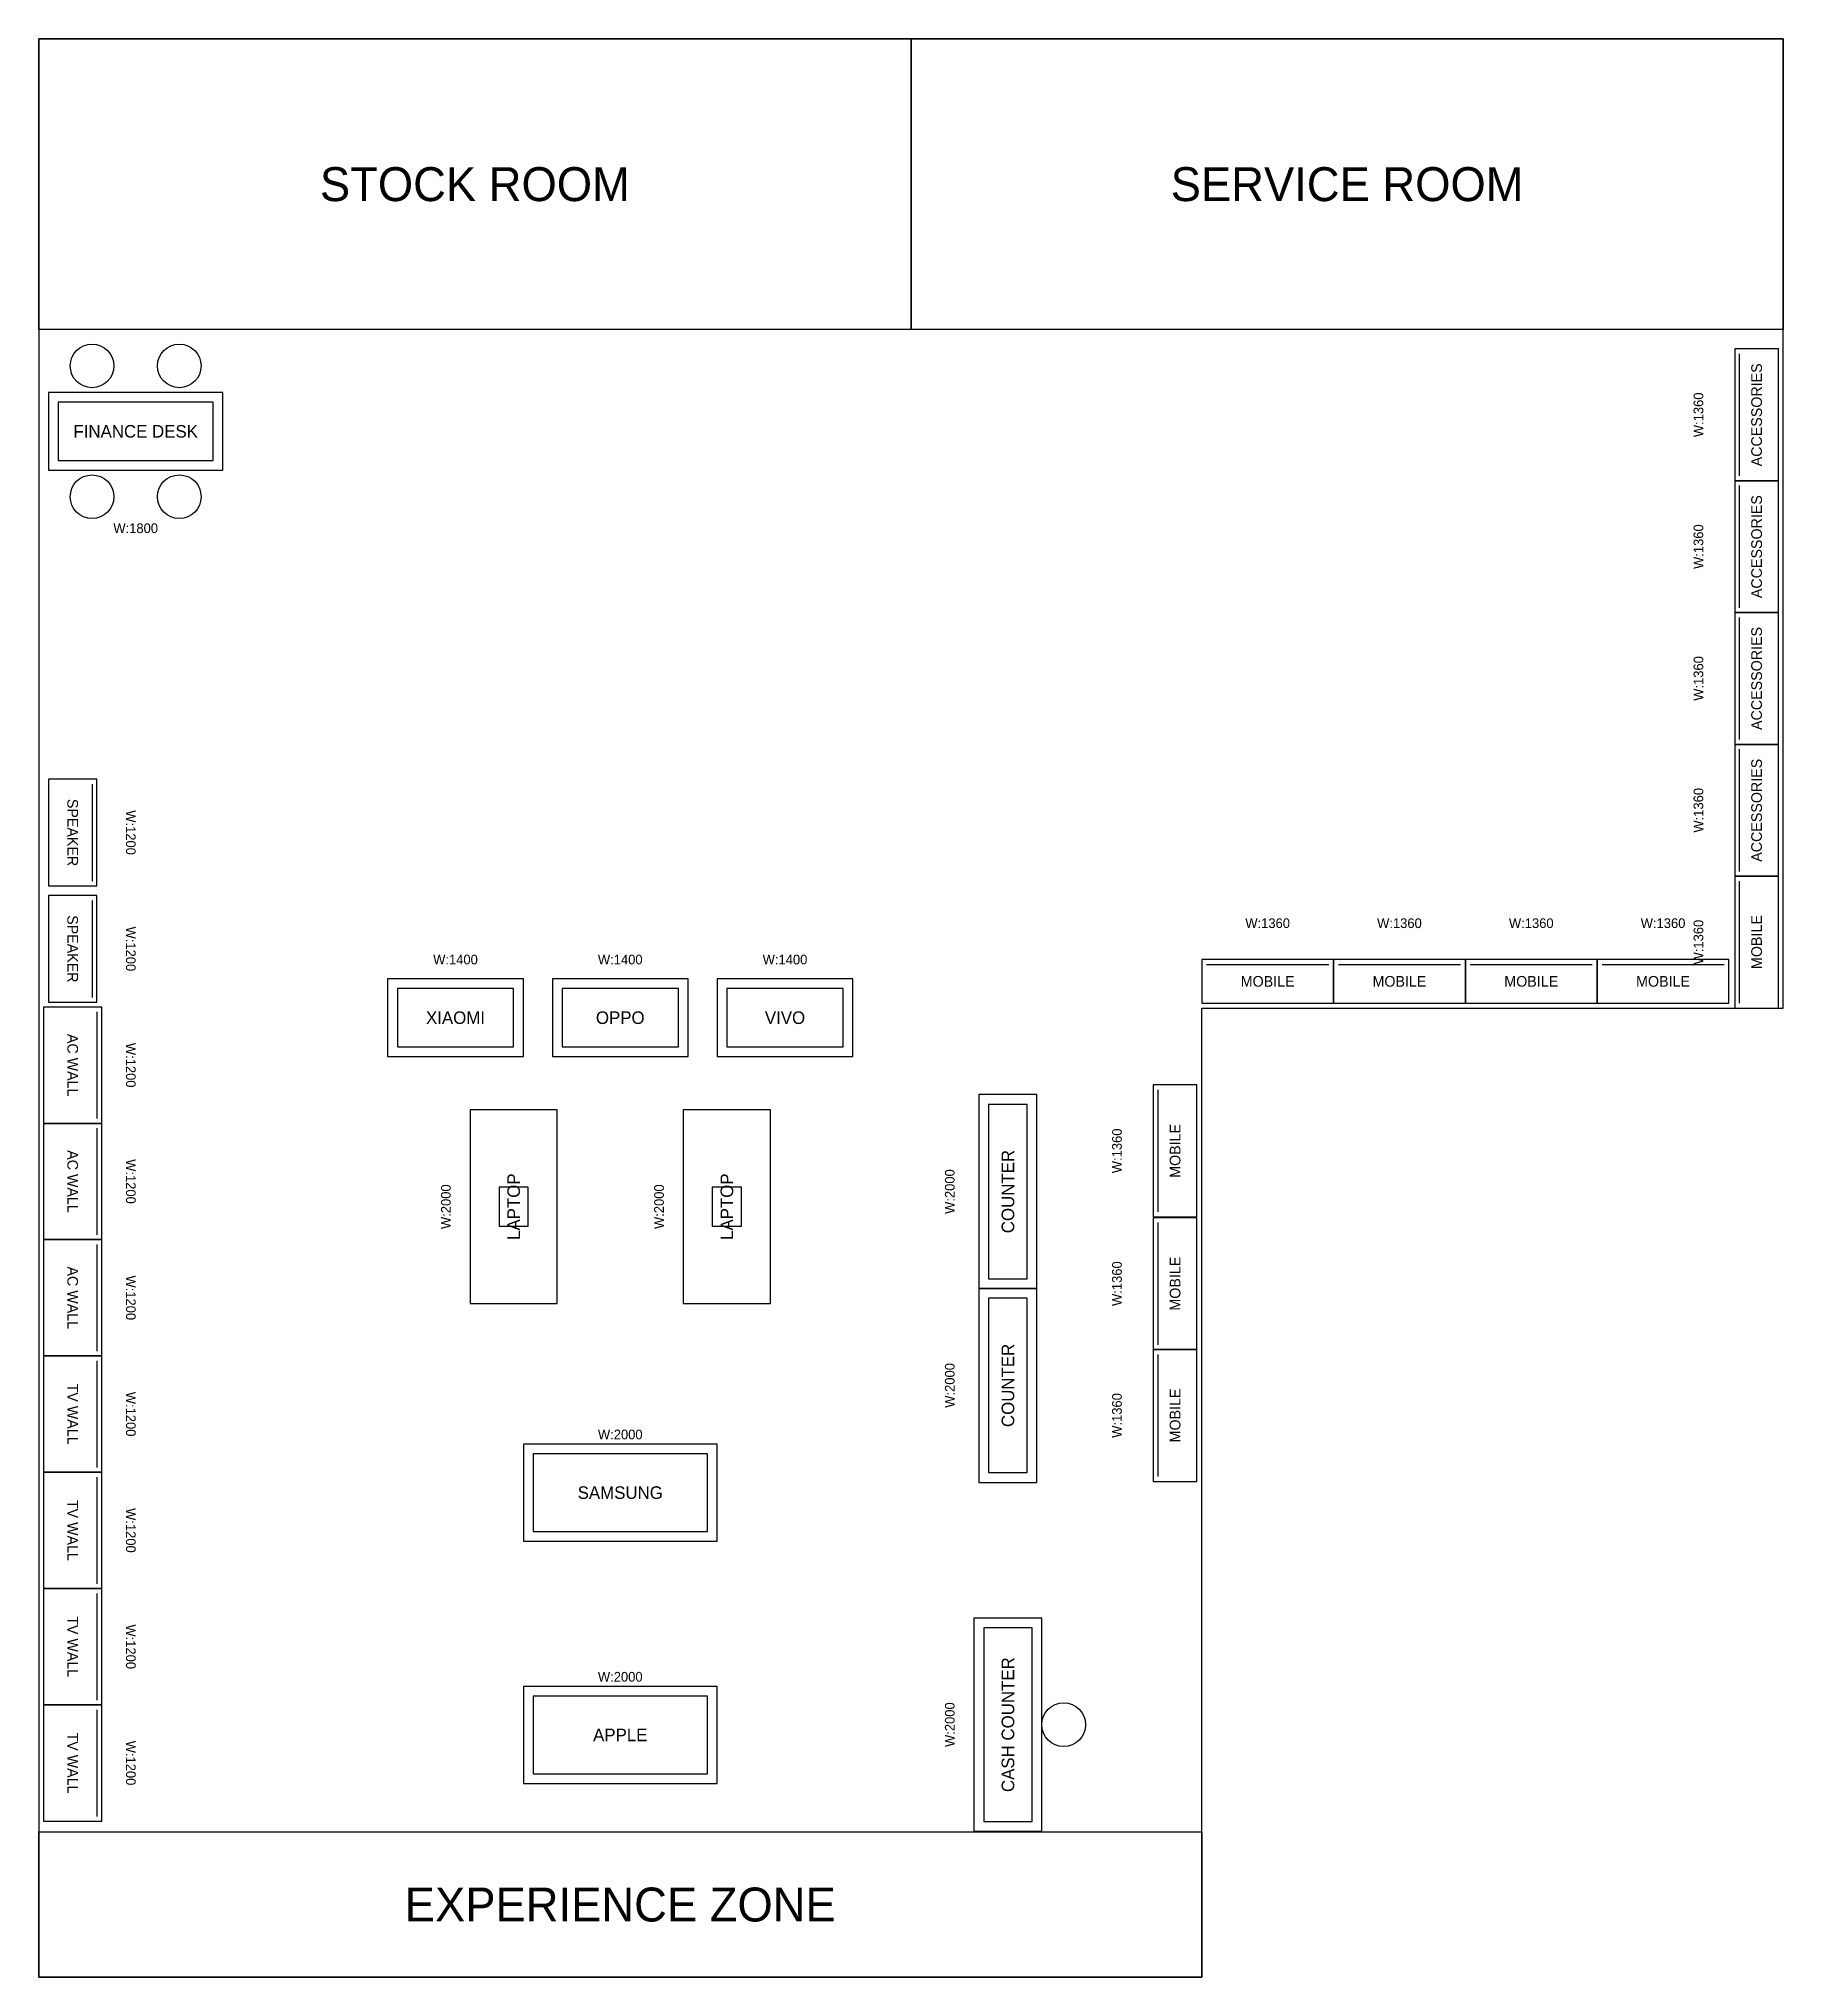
# Model space of a CAD drawing. Header units: millimetres. Extents: x 0 to 18000, y 0 to 20000.
import ezdxf
from ezdxf.enums import TextEntityAlignment as Align

# ---------------------------------------------------------------- set-up
doc = ezdxf.new("R2010")
doc.units = ezdxf.units.MM

# ---------------------------------------------------------------- blocks, each defined once
blk = doc.blocks.new('FINANCE_DESK')
at = {"color": 7}
blk.add_lwpolyline([(-900, -400), (900, -400), (900, 400), (-900, 400), (-900, -400)], dxfattribs=at)
at = {"color": 8}
blk.add_lwpolyline([(-800, -300), (800, -300), (800, 300), (-800, 300), (-800, -300)], dxfattribs=at)
blk = doc.blocks.new('MOBILE')
at = {"color": 8}
blk.add_line((-630, 175), (630, 175), dxfattribs=at)
at = {"color": 7}
blk.add_lwpolyline([(-680, -225), (680, -225), (680, 225), (-680, 225), (-680, -225)], dxfattribs=at)
blk = doc.blocks.new('ACCESSORIES')
at = {"color": 8}
blk.add_line((-630, 175), (630, 175), dxfattribs=at)
at = {"color": 7}
blk.add_lwpolyline([(-680, -225), (680, -225), (680, 225), (-680, 225), (-680, -225)], dxfattribs=at)
blk = doc.blocks.new('TV_WALL')
at = {"color": 8}
blk.add_line((-550, 250), (550, 250), dxfattribs=at)
at = {"color": 7}
blk.add_lwpolyline([(-600, -300), (600, -300), (600, 300), (-600, 300), (-600, -300)], dxfattribs=at)
blk = doc.blocks.new('AC_WALL')
at = {"color": 8}
blk.add_line((-550, 250), (550, 250), dxfattribs=at)
at = {"color": 7}
blk.add_lwpolyline([(-600, -300), (600, -300), (600, 300), (-600, 300), (-600, -300)], dxfattribs=at)
blk = doc.blocks.new('SPEAKER')
at = {"color": 8}
blk.add_line((-500, 200), (500, 200), dxfattribs=at)
at = {"color": 7}
blk.add_lwpolyline([(-550, -250), (550, -250), (550, 250), (-550, 250), (-550, -250)], dxfattribs=at)
blk = doc.blocks.new('CASH_COUNTER')
at = {"color": 7}
blk.add_lwpolyline([(-1100, -350), (1100, -350), (1100, 350), (-1100, 350), (-1100, -350)], dxfattribs=at)
at = {"color": 8}
blk.add_lwpolyline([(-1000, -250), (1000, -250), (1000, 250), (-1000, 250), (-1000, -250)], dxfattribs=at)
blk = doc.blocks.new('COUNTER')
at = {"color": 7}
blk.add_lwpolyline([(-1000, -300), (1000, -300), (1000, 300), (-1000, 300), (-1000, -300)], dxfattribs=at)
at = {"color": 8}
blk.add_lwpolyline([(-900, -200), (900, -200), (900, 200), (-900, 200), (-900, -200)], dxfattribs=at)
blk = doc.blocks.new('APPLE')
at = {"color": 7}
blk.add_lwpolyline([(-1000, -500), (1000, -500), (1000, 500), (-1000, 500), (-1000, -500)], dxfattribs=at)
at = {"color": 8}
blk.add_lwpolyline([(-900, -400), (900, -400), (900, 400), (-900, 400), (-900, -400)], dxfattribs=at)
blk = doc.blocks.new('SAMSUNG')
at = {"color": 7}
blk.add_lwpolyline([(-1000, -500), (1000, -500), (1000, 500), (-1000, 500), (-1000, -500)], dxfattribs=at)
at = {"color": 8}
blk.add_lwpolyline([(-900, -400), (900, -400), (900, 400), (-900, 400), (-900, -400)], dxfattribs=at)
blk = doc.blocks.new('LAPTOP')
at = {"color": 7}
blk.add_lwpolyline([(-1000, -450), (1000, -450), (1000, 450), (-1000, 450), (-1000, -450)], dxfattribs=at)
at = {"color": 8}
blk.add_lwpolyline([(-200, -150), (200, -150), (200, 150), (-200, 150), (-200, -150)], dxfattribs=at)
blk = doc.blocks.new('VIVO')
at = {"color": 7}
blk.add_lwpolyline([(-700, -400), (700, -400), (700, 400), (-700, 400), (-700, -400)], dxfattribs=at)
at = {"color": 8}
blk.add_lwpolyline([(-600, -300), (600, -300), (600, 300), (-600, 300), (-600, -300)], dxfattribs=at)
blk = doc.blocks.new('OPPO')
at = {"color": 7}
blk.add_lwpolyline([(-700, -400), (700, -400), (700, 400), (-700, 400), (-700, -400)], dxfattribs=at)
at = {"color": 8}
blk.add_lwpolyline([(-600, -300), (600, -300), (600, 300), (-600, 300), (-600, -300)], dxfattribs=at)
blk = doc.blocks.new('XIAOMI')
at = {"color": 7}
blk.add_lwpolyline([(-700, -400), (700, -400), (700, 400), (-700, 400), (-700, -400)], dxfattribs=at)
at = {"color": 8}
blk.add_lwpolyline([(-600, -300), (600, -300), (600, 300), (-600, 300), (-600, -300)], dxfattribs=at)

msp = doc.modelspace()

# ---------------------------------------------------------------- linework, layer by layer
at = {"color": 7}
for p, q in [((18000, 20000), (0, 20000)), ((0, 20000), (0, 0)), ((18000, 10000), (18000, 20000)), ((12000, 0), (12000, 10000)), ((12000, 10000), (18000, 10000)), ((0, 0), (12000, 0))]:
    msp.add_line(p, q, dxfattribs=at)
at = {"color": 3}
for points in [[(0, 17000), (0, 20000), (9000, 20000), (9000, 17000), (0, 17000)], [(18000, 17000), (9000, 17000), (9000, 20000), (18000, 20000), (18000, 17000)]]:
    msp.add_lwpolyline(points, close=True, dxfattribs=at)
at = {"color": 4}
msp.add_lwpolyline([(0, 0), (0, 1500), (12000, 1500), (12000, 0), (0, 0)], close=True, dxfattribs=at)
at = {"color": 5}
for centre in [(550, 16625), (1450, 16625), (550, 15275), (1450, 15275), (10575, 2606)]:
    msp.add_circle(centre, 225, dxfattribs=at)

# ---------------------------------------------------------------- block references
for name, p, rotation in [('ACCESSORIES', (17725, 16120), 90), ('ACCESSORIES', (17725, 14760), 90), ('ACCESSORIES', (17725, 13400), 90), ('ACCESSORIES', (17725, 12040), 90), ('SPEAKER', (350, 11810), -90), ('MOBILE', (17725, 10680), 90), ('SPEAKER', (350, 10610), -90), ('AC_WALL', (350, 9410), -90), ('MOBILE', (11725, 8526), 90), ('COUNTER', (10000, 8106), 90), ('AC_WALL', (350, 8210), -90), ('LAPTOP', (4900, 7950), 90), ('LAPTOP', (7100, 7950), 90), ('MOBILE', (11725, 7156), 90), ('AC_WALL', (350, 7010), -90), ('COUNTER', (10000, 6106), 90), ('TV_WALL', (350, 5810), -90), ('MOBILE', (11725, 5796), 90), ('TV_WALL', (350, 4610), -90), ('TV_WALL', (350, 3410), -90), ('CASH_COUNTER', (10000, 2606), 90), ('TV_WALL', (350, 2210), -90)]:
    msp.add_blockref(name, p, dxfattribs=dict(rotation=rotation))
for name, p in [('FINANCE_DESK', (1000, 15950)), ('MOBILE', (12680, 10275)), ('MOBILE', (14040, 10275)), ('MOBILE', (15400, 10275)), ('MOBILE', (16760, 10275)), ('XIAOMI', (4300, 9900)), ('OPPO', (6000, 9900)), ('VIVO', (7700, 9900)), ('SAMSUNG', (6000, 5000)), ('APPLE', (6000, 2500))]:
    msp.add_blockref(name, p)

# ---------------------------------------------------------------- texts
at = {"color": 3}
for s, p in [('STOCK ROOM', (4500, 18500)), ('SERVICE ROOM', (13500, 18500))]:
    msp.add_text(s, height=350, dxfattribs=at).set_placement(p, align=Align.MIDDLE_CENTER)
at = {"color": 7}
for s, height, rotation, p in [('ACCESSORIES', 110, 90, (17725, 16120)), ('ACCESSORIES', 110, 90, (17725, 14760)), ('ACCESSORIES', 110, 90, (17725, 13400)), ('ACCESSORIES', 110, 90, (17725, 12040)), ('SPEAKER', 110, -90, (350, 11810)), ('SPEAKER', 110, -90, (350, 10610)), ('MOBILE', 110, 90, (17725, 10680)), ('AC WALL', 110, -90, (350, 9410)), ('MOBILE', 110, 90, (11725, 8526)), ('AC WALL', 110, -90, (350, 8210)), ('COUNTER', 130, 90, (10000, 8106)), ('LAPTOP', 130, 90, (4900, 7950)), ('LAPTOP', 130, 90, (7100, 7950)), ('MOBILE', 110, 90, (11725, 7156)), ('AC WALL', 110, -90, (350, 7010)), ('COUNTER', 130, 90, (10000, 6106)), ('TV WALL', 110, -90, (350, 5810)), ('MOBILE', 110, 90, (11725, 5796)), ('TV WALL', 110, -90, (350, 4610)), ('TV WALL', 110, -90, (350, 3410)), ('CASH COUNTER', 130, 90, (10000, 2606)), ('TV WALL', 110, -90, (350, 2210))]:
    msp.add_text(s, height=height, rotation=rotation, dxfattribs=at).set_placement(p, align=Align.MIDDLE_CENTER)
at = {"color": 8}
for s, rotation, p in [('W:1360', 90, (17125, 16120)), ('W:1360', 90, (17125, 14760)), ('W:1360', 90, (17125, 13400)), ('W:1360', 90, (17125, 12040)), ('W:1200', -90, (950, 11810)), ('W:1200', -90, (950, 10610)), ('W:1360', 90, (17125, 10680)), ('W:1200', -90, (950, 9410)), ('W:1360', 90, (11125, 8526)), ('W:1200', -90, (950, 8210)), ('W:2000', 90, (9400, 8106)), ('W:2000', 90, (4200, 7950)), ('W:2000', 90, (6400, 7950)), ('W:1200', -90, (950, 7010)), ('W:1360', 90, (11125, 7156)), ('W:2000', 90, (9400, 6106)), ('W:1200', -90, (950, 5810)), ('W:1360', 90, (11125, 5796)), ('W:1200', -90, (950, 4610)), ('W:1200', -90, (950, 3410)), ('W:2000', 90, (9400, 2606)), ('W:1200', -90, (950, 2210))]:
    msp.add_text(s, height=100, rotation=rotation, dxfattribs=at).set_placement(p, align=Align.MIDDLE_CENTER)
at = {"color": 7}
for s, height, p in [('FINANCE DESK', 130, (1000, 15950)), ('MOBILE', 110, (12680, 10275)), ('MOBILE', 110, (14040, 10275)), ('MOBILE', 110, (15400, 10275)), ('MOBILE', 110, (16760, 10275)), ('XIAOMI', 130, (4300, 9900)), ('OPPO', 130, (6000, 9900)), ('VIVO', 130, (7700, 9900)), ('SAMSUNG', 130, (6000, 5000)), ('APPLE', 130, (6000, 2500))]:
    msp.add_text(s, height=height, dxfattribs=at).set_placement(p, align=Align.MIDDLE_CENTER)
at = {"color": 8}
for s, p in [('W:1800', (1000, 14950)), ('W:1360', (12680, 10875)), ('W:1360', (14040, 10875)), ('W:1360', (15400, 10875)), ('W:1360', (16760, 10875)), ('W:1400', (4300, 10500)), ('W:1400', (6000, 10500)), ('W:1400', (7700, 10500)), ('W:2000', (6000, 5600)), ('W:2000', (6000, 3100))]:
    msp.add_text(s, height=100, dxfattribs=at).set_placement(p, align=Align.MIDDLE_CENTER)
at = {"color": 4}
msp.add_text('EXPERIENCE ZONE', height=350, dxfattribs=at).set_placement((6000, 750), align=Align.MIDDLE_CENTER)

doc.saveas('drawing.dxf')
